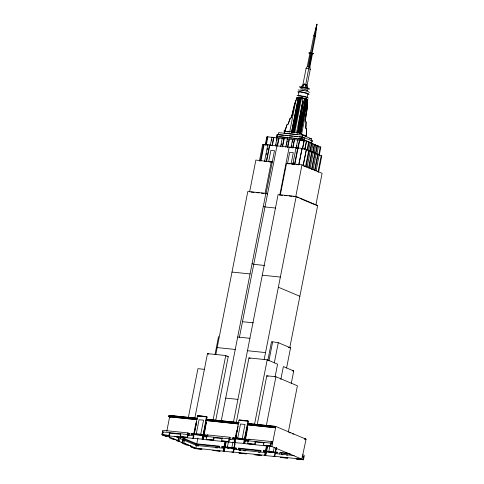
<?xml version="1.0" encoding="UTF-8"?>
<svg xmlns="http://www.w3.org/2000/svg" width="484" height="484" viewBox="0 0 484 484"><rect width="100%" height="100%" fill="white"/><g stroke="black" fill="none" stroke-linecap="round" stroke-linejoin="round"><path stroke-width="0.73" d="M283.981 133.185L297.557 134.667L299.572 118.737L302.597 102.009L302.143 97.865L298.489 97.393L297.122 97.671C293.715 103.999 293.425 111.26 291.035 117.933L291.18 117.872C293.715 111.132 293.606 103.546 297.733 97.411M284.241 133.294L284.659 131.176L297.969 132.549L306.281 136.046L306.463 129.143L305.767 128.242L305.991 122.047L305.295 121.145L305.489 119.112M300.467 133.705L307.183 99.468L307.54 99.619C308.187 106.903 305.815 113.873 305.44 121.085L306.136 121.986L305.912 128.181L306.608 129.083L306.281 136.046M305.622 117.751L307.237 108.113L307.08 101.259M301.841 140.892L302.639 135.109L278.633 132.628L278.221 134.752L277.647 134.51L276.267 138.515M305.192 87.598L311.521 53.198L309.948 53.034L307.346 66.278L306.094 68.389L302.821 85.057L301.586 86.654M311.654 53.506L310.425 53.143L312.071 53.512L315.489 36.064L316.935 24.2L313.801 35.683L310.377 53.131M303.238 137.335L312.458 140.886L311.412 142.901L302.93 139.561L303.238 137.335L299.221 136.918M298.211 132.646L303.22 102.148L304.787 98.464L305.924 98.79L299.209 133.021M166.284 436.526L161.904 434.68L162.757 430.312L187.961 432.914L189.522 433.573L189.208 435.17L187.647 434.517L162.442 431.916L162.878 432.097M163.138 431.988L162.594 434.753L166.974 436.598M168.626 416.651L168.807 415.714L197.194 418.648L197.006 419.58L168.626 416.651L170.689 417.517M197.327 418.702L168.94 415.768L169.019 415.369L197.405 418.297M166.811 431.226L169.63 416.875L196.643 419.664M169.46 432.642L168.916 435.406L161.904 434.68M169.896 432.823L169.352 435.588L162.334 434.862M169.769 436.495L169.497 437.875L173.877 439.72M177.259 437.748L177.574 436.144M179.443 441.269L180.302 436.901L183.291 438.159L182.432 442.527L176.551 440.658L177.949 440.64L178.493 437.875L174.494 436.193M177.943 441.033L178.796 436.659M178.209 441.142L179.05 436.846M180.629 433.791L180.09 436.562L187.102 437.282L187.961 432.914M180.792 435.358L180.52 436.743L187.538 437.463L188.082 434.699M233.518 450.779L233.227 452.244L195.917 448.202L183.926 443.156L182.42 442.914L183.563 437.088M182.686 443.029L183.823 437.227M188.403 417.293L197.944 368.681L204.26 369.328M183.926 443.156L184.464 440.386L183.23 440.259M219.167 447.779L219.482 446.175L196.776 443.834L184.779 438.788L185.063 437.348M177.949 440.64L165.958 435.594L193.207 438.407L192.88 438.274L193.6 434.626L193.921 434.759L191.095 434.221L191.053 433.307L203.298 434.499L206.099 435.285L205.96 436.005L193.854 434.571L193.4 438.329L193.83 436.138M191.095 434.221L191.706 433.301M194.725 418.648L207.485 353.635L225.738 355.522L228.248 356.575L215.779 420.112M190.871 445.371L190.599 446.756L194.979 448.601L201.997 449.327M193.739 433.906L195.143 426.755L195.76 426.852L195.409 426.815L196.389 421.806L196.746 421.842M239.12 422.689L206.614 419.332L207.037 417.172L206.456 416.924L197.496 416.004L194.253 433.954M194.538 432.527L195.24 428.951M196.044 425.418L196.322 423.99M207.037 417.172L206.456 416.561L197.92 415.677L198.295 416.27L197.496 416.004M196.232 434.075L199.051 419.731L203.528 420.191L200.715 434.541M195.633 445.298L195.838 444.233L182.964 438.813M195.917 448.202L196.462 445.437L184.464 440.386M196.776 443.834L197.902 438.093M215.035 354.476L218.556 336.519M215.81 354.578L247.808 191.489L265.873 193.358L267.519 194.048M249.617 191.9L255.861 160.077L272.256 162.073L268.668 161.704L270.901 150.33L274.482 150.699L266.012 193.89M206.456 416.561L206.825 417.147M234.94 441.305L234.667 442.691L203.195 439.442L202.094 439.139L202.814 435.497M206.456 416.924L203.213 434.88M238.116 423.948L205.966 420.505L206.148 419.574L238.787 422.986L238.866 422.58L206.359 419.223L206.281 419.628L238.787 422.986M202.36 439.254L203.074 435.606M191.561 434.021L203.153 435.219L204.617 427.735L205.137 427.789L205.458 427.923L204.054 435.074M205.295 427.904L204.72 427.777L205.7 422.768L206.275 422.901L205.458 427.923M206.275 422.901L205.924 422.865L206.353 420.669M202.875 439.303L203.589 435.661M203.734 434.934L206.057 422.804M203.195 439.442L203.915 435.794M205.96 436.005L205.18 435.679L205.325 434.953M259.388 161.196L262.6 144.825L263.58 144.407L268.124 144.946L267.809 144.813L264.597 161.184L264.911 161.311M263.58 144.407L260.374 160.773L260.943 160.906L264.155 144.535L262.6 144.825M206.722 436.489L229.107 438.8L230.668 439.454L230.983 437.851L229.422 437.197L207.037 434.886L206.184 439.254L213.196 439.98L213.74 437.209M265.171 145.26L266.787 137.02L267.319 136.797L272.214 137.371L271.905 137.238L270.29 145.472M265.704 145.031L267.319 136.797M266.279 145.158L267.894 136.924M212.978 420.536L225.738 355.522M266.17 154.91L266.448 153.482M267.144 149.925L267.422 148.503M267.809 144.813L269.497 144.988L266.285 161.36L264.597 161.184M266.599 161.487L269.812 145.121L269.497 144.988M271.542 140.802L271.814 139.428M214.176 437.391L213.632 440.162L206.614 439.436M271.978 145.648L273.593 137.414L271.905 137.238M272.286 145.781L273.902 137.541L273.593 137.414M265.069 193.497L271.306 161.674M221.273 420.699L265.873 193.358M275.457 146.011L277.072 137.771L282.547 138.436L282.239 138.303L280.617 146.543M275.898 145.454L276.17 144.081M276.842 140.65L277.114 139.277M239.332 337.717L276.975 145.859M277.144 146.18L278.76 137.946M277.586 145.63L279.068 138.079M222.089 438.074L221.551 440.839L228.563 441.565L229.422 437.197M221.981 446.436L222.761 446.762L222.616 447.488L221.835 447.156L221.981 446.436L234.087 447.869L234.946 442.043M281.198 145.303L281.47 143.929M285.028 130.613L286.958 124.751L288.083 124.164L290.2 118.398L288.083 124.164M285.046 131.212L286.958 124.751M283.926 138.478L282.305 146.719L282.62 146.846L284.235 138.612L282.239 138.303M223.166 451.015L223.886 447.367L221.835 447.156M224.025 446.647L225.006 441.644M223.493 451.155L224.207 447.506L223.886 447.367M224.346 446.78L225.332 441.777M224.007 451.203L224.788 447.222L236.38 448.42L236.234 449.14M224.866 446.835L225.846 441.831M224.273 451.318L224.987 447.67L224.207 447.506M225.127 446.944L226.107 441.946M285.784 147.076L287.399 138.841L292.88 139.501L292.566 139.374L290.951 147.608M286.504 145.146L286.77 143.772M287.042 142.399L287.308 141.032M227.365 447.18L228.496 441.438M295.125 103.57L295.7 101.295L289.626 132.247M229.543 438.982L228.999 441.747L221.981 441.021M233.494 421.963L278.094 194.616L296.166 196.486L317.667 205.531L289.783 347.681M289.087 139.011L287.472 147.251L287.786 147.378L289.402 139.144M291.447 132.434L298.307 97.472M291.628 132.356L298.489 97.393M279.74 195.312L289.19 147.118M292.56 132.568L299.421 97.605M292.778 132.477L299.638 97.514M229.174 439.303L235.206 439.926L235.381 439.042L232.368 438.31L233.022 438.304L233.167 437.584L244.759 438.782L247.56 439.563L247.421 440.289L235.315 438.849L234.861 442.606M236.186 422.931L248.945 357.918L267.198 359.8L277.574 364.168L275.063 376.963M233.336 438.831L233.476 438.111M231.848 447.639L232.973 441.898M293.709 132.689L300.57 97.72M293.927 132.598L300.788 97.629M291.398 147.051L291.664 145.678M292.342 142.248L292.608 140.874M294.847 132.041L301.568 97.804M234.667 442.691L234.341 442.558L235.315 438.849M237.118 431.093L236.603 431.038L235.2 438.183L236.948 438.28M308.048 67.125L310.788 53.137M233.022 438.304L244.614 439.502L246.078 432.012L246.598 432.067L245.194 439.218L244.414 439.055L247.917 421.207L238.957 420.281L235.714 438.238L236.416 434.662M235.666 437.609L235.944 436.175M233.227 452.244L233.941 448.595M238.654 422.925L238.467 423.863L205.966 420.505M294.254 139.549L294.568 139.676L292.953 147.916L292.638 147.783L294.254 139.549L292.566 139.374M236.7 433.234L236.978 431.807M237.087 431.19L237.372 429.762M237.65 428.328L237.928 426.9M239.302 420.36L239.38 419.961L247.917 420.838L248.498 421.455L248.074 423.615L275.844 426.483M233.875 448.402L234.202 448.535L233.488 452.183L233.161 452.05L233.875 448.402L235.926 448.614L236.065 447.888L234.02 447.676L235.139 441.959M234.226 447.156L234.504 445.728M234.764 445.667L235.042 444.239M239.755 420.554L239.38 419.961M309.173 67.379L311.914 53.391M307.697 88.657L306.989 85.995L310.256 69.327L309.899 66.852L312.501 53.609L311.521 53.198M291.072 164.016L293.304 152.642L289.716 152.272L287.49 163.646L289.638 163.87M299.899 119.1L303.22 102.148L302.597 102.009L296.529 132.961L297.587 132.507L297.975 130.535M237.692 438.359L240.512 424.008L244.989 424.474L242.175 438.825M298.428 132.846L305.144 98.615M291.761 164.088L293.141 164.227L292.832 164.1L296.045 147.729L302.143 148.388L306.402 149.35L303.19 165.716M298.991 133.118L302.996 112.718M303.28 111.266L305.567 99.607M296.117 148.14L297.733 139.906L304.188 140.602L306.505 141.122L304.884 149.362L303.728 149.096M293.28 163.519L293.558 162.092M296.698 146.9L296.964 145.527M299.856 132.689L302.996 116.662M303.28 115.204L306.644 99.093L299.784 134.056M307.304 97.242L307.927 94.041L307.346 93.436L300.988 92.002L298.937 92.014L298.18 95.856L300.237 95.838L306.596 97.272M238.249 449.751L238.564 448.148L260.943 450.459L260.628 452.062M297.733 147.904L294.52 164.27L292.832 164.1M299.421 140.082L297.805 148.316L296.68 148.201M300.643 133.626L307.364 99.389L306.426 99.184M294.829 164.403L298.041 148.037M298.114 148.449L299.735 140.209M307.098 105.5L307.528 103.963L301.605 134.177M300.413 140.287L300.691 138.878L276.685 136.397M238.564 448.148L240.118 448.801L239.804 450.404L239.374 450.223L240.778 450.368M298.235 138.799L301.236 139.108L301.647 136.984L277.647 134.51M247.917 420.838L247.832 421.243L248.498 421.455M275.59 426.374L275.511 426.779L247.741 423.911L247.82 423.506L275.59 426.374L306.057 439.194L301.871 459.147L271.905 446.538L243.815 443.532L244.275 439.774M271.905 446.538L275.577 427.82L247.427 424.789L247.608 423.851L275.511 426.779M243.815 443.532L244.535 439.883M246.919 432.206L246.181 432.061L247.161 427.051L247.735 427.178L245.515 439.351M247.735 427.178L247.384 427.142L247.814 424.952M296.154 164.542L298.797 164.814L302.01 148.443M246.531 432.097L247.518 427.088M302.143 148.388L298.797 164.814M244.335 443.586L245.049 439.938M303.831 141.237L304.89 137.704M244.656 443.725L245.376 440.077M302.439 148.897L304.055 140.656M302.573 148.836L304.188 140.602M306.426 133.971L306.039 135.944L304.079 135.502M247.421 440.289L246.64 439.962L246.786 439.236M304.757 149.417L306.505 141.122M282.505 195.294L280.296 195.07L286.54 163.247L301.986 164.844L295.748 196.661L293.54 196.437M264.167 359.576L296.166 196.486M303.196 165.062L306.402 149.35M307.14 149.677L308.623 142.127L306.372 141.177M307.503 150.415L309.119 142.175L308.623 142.127M254.439 424.813L267.198 359.8M308.556 150.857L310.171 142.623L309.119 142.175M306.269 149.405L308.731 150.439L305.519 166.811L303.674 166.03M267.87 360.332L271.536 341.65L278.27 342.684L290.545 347.851L286.601 367.967M311.061 140.947L311.472 138.829L302.639 135.109M309.228 150.494L306.021 166.859L307.074 167.307L310.286 150.935L308.731 150.439M309.784 151.528L311.4 143.294L309.675 142.568L310.171 142.623M268.929 360.78L272.595 342.097M310.28 151.583L311.896 143.349L311.4 143.294M257.24 424.401L266.781 375.79L275.904 376.733L297.406 385.778L288.307 432.182M311.333 152.024L312.948 143.79L311.896 143.349M311.72 151.698L308.508 168.069L309.01 168.117L312.216 151.752L309.784 150.881L310.286 150.935M255.201 441.493L254.657 444.264L247.645 443.538L248.498 439.169L271.209 441.511L272.764 442.17L271.3 442.019M255.637 441.674L255.092 444.445L248.074 443.719M312.694 152.012L314.176 144.462L312.452 143.736L312.948 143.79M313.057 152.75L314.673 144.516L314.176 144.462M310.062 168.559L313.275 152.194L312.216 151.752M314.11 153.192L315.725 144.958L314.673 144.516M311.496 169.321L314.709 152.956L312.773 152.139L313.275 152.194M311.999 169.376L315.205 153.005L314.709 152.956M274.325 362.8L278.27 342.684M315.338 153.87L316.953 145.63L315.229 144.91L315.725 144.958M315.834 153.918L317.45 145.684L316.953 145.63M313.051 169.817L316.264 153.452L315.205 153.005M316.887 154.366L318.502 146.126L317.45 145.684M317.698 154.214L314.485 170.58L314.987 170.634L318.194 154.263L315.762 153.398L316.264 153.452M318.774 154.571L320.257 147.021L318.006 146.077L318.502 146.126M316.04 171.076L319.252 154.711L318.194 154.263M319.216 155.388L320.831 147.148L320.257 147.021M266.369 425.339L275.904 376.733M263.877 442.388L263.332 445.159L270.35 445.879L271.209 441.511M318 172.062L321.213 155.691L318.75 154.656L319.252 154.711M263.441 450.719L264.222 451.046L264.076 451.766L263.296 451.439L263.441 450.719L275.547 452.153L276.128 447.754M318.575 172.189L321.787 155.824L321.213 155.691M275.142 452.764L274.688 456.521L265.728 455.595L264.627 455.299L265.347 451.651L263.296 451.439M265.486 450.931L266.611 445.207M264.954 455.432L265.668 451.79L265.347 451.651M265.807 451.064L266.793 446.06M265.468 455.486L266.248 451.499L277.84 452.697M266.327 451.118L267.307 446.115M265.728 455.595L266.448 451.953L265.668 451.79M266.587 451.227L267.567 446.23M280.835 379.396L283.346 366.6L293.727 370.962L291.259 383.522M315.858 205.125L322.096 173.302L301.986 164.844M268.826 451.457L269.951 445.722M271.324 443.296L270.78 446.066L263.768 445.341M275.577 427.82L275.196 427.656L275.378 426.719M273.309 451.923L274.15 447.615M274.428 456.412L274.948 456.466L274.622 456.327L275.336 452.685L277.386 452.897L277.526 452.171L275.481 451.959L276.322 447.67M276.364 449.237L276.642 447.809M279.71 454.034L280.024 452.431L289.547 453.411M281.373 454.155L281.579 453.084L280.024 452.431M315.695 30.081L316.935 24.2L311.418 53.24L312.071 53.512M284.901 131.273L285.288 129.301M297.969 132.549L298.598 130.674M284.659 131.176L285.433 129.24M311.763 141.709L311.412 142.901M306.989 85.995L306.426 84.422L305.386 85.317L304.345 83.95L302.663 87.174L303.928 87.386M302.821 85.057L304.345 83.95M290.055 118.459L291.18 117.872M297.297 97.895L297.122 97.671M305.924 98.79L306.644 99.093M306.929 99.879L307.54 99.619M283.473 135.29L277.205 134.643L276.824 134.806L277.036 137.032M312.077 141.05L312.458 140.886M320.831 147.148L319.718 147.251M300.691 88.959L302.306 88.977M307.836 89.098L309.609 89.086L308.937 88.384L305.628 87.41L299.263 86.751L301.381 88.112L300.945 87.652L302.494 87.64L307.292 88.723L307.727 89.183M298.162 89.988L305.077 90.702L308.671 91.754L309.397 92.517M307.77 94.307L309.052 94.295L308.326 93.533L300.376 91.742L297.811 91.766L298.543 92.523M297.061 95.602L303.976 96.316L307.57 97.369L308.296 98.131M233.167 437.584L232.695 437.784M313.801 35.683L315.489 36.064M311.127 53.415L309.948 53.034M310.928 53.446L312.501 53.609M312.053 53.833L313.68 53.676L310.389 52.81L308.762 52.968L310.728 53.536M307.346 66.278L309.899 66.852M306.094 68.389L308.653 68.655L310.256 69.327M284.973 135.447L287.968 135.756M289.468 135.913L292.469 136.222M293.969 136.373L297.721 136.766M309.47 138.618L311.472 138.829M279.48 136.857L287.732 137.71M289.232 137.867L292.233 138.176M293.734 138.333L296.734 138.642M302.119 139.477L302.93 139.561M273.902 137.541L277.38 137.904L277.072 137.771M284.235 138.612L287.714 138.968L287.399 138.841M294.568 139.676L298.047 140.039L297.733 139.906M269.812 145.121L296.353 147.862L296.045 147.729M291.513 147.668L292.638 147.783M251.093 192.051L254.033 192.354M256.242 192.584L259.182 192.886M261.39 193.116L263.592 193.34M284.713 195.524L286.921 195.754M289.123 195.978L292.07 196.286M316.221 205.385L317.667 205.531M275.771 208.059L264.984 206.946L263.344 206.257M264.512 265.438L253.731 264.325L252.085 263.635M231.999 272.068L250.065 273.932M262.286 275.196L280.357 277.066M242.472 321.697L253.253 322.81M237.686 337.027L249.907 338.292M288.416 347.627L290.545 347.851M217.183 347.591L235.248 349.454M247.469 350.719L265.541 352.588M226.766 356.424L228.248 356.575M292.263 370.817L293.727 370.962M225.707 398.108L237.922 399.373M204.06 416.452L197.92 415.677M205.482 416.603L206.904 416.748M239.834 420.148L241.964 420.366M243.385 420.517L246.235 420.808M196.909 418.327L169.89 415.538L171.221 416.101M247.427 424.789L275.196 427.656M238.207 426.126L238.074 426.18M289.353 432.629L290.823 432.787M304.303 438.934L305.809 439.085M304.557 439.036L306.057 439.194M196.982 434.154L199.22 434.384M239.187 438.516L241.425 438.746M187.32 433.343L189.522 433.573M204.738 435.14L206.099 435.285M193.6 434.626L193.854 434.571M169.43 433.132L180.417 434.263M187.738 435.019L193.745 435.642M203.74 436.671L206.983 437.01M213.504 437.681L222.458 438.607M245.2 440.954L248.443 441.293M255.558 442.025L264.276 442.927M270.502 443.568L272.45 443.767L270.895 443.114L248.183 440.767L248.619 440.948M192.88 438.274L202.094 439.139M234.341 442.558L243.555 443.423M183.545 438.655L184.779 438.788M232.641 447.537L233.155 447.591M233.826 447.76L234.341 447.815L234.02 447.676M275.287 452.044L275.801 452.098L275.481 451.959M182.432 442.527L181.034 442.545L182.42 442.914M195.838 444.233L219.561 446.678M240.118 448.801L261.009 450.961M281.579 453.084L290.37 453.992M224.987 447.67L234.202 448.535M266.448 451.953L275.662 452.818L275.336 452.685M227.541 448.238L228.993 448.39M231.89 448.692L234.062 448.916M269.001 452.522L271.173 452.746M196.462 445.437L223.711 448.251M233.705 449.279L265.171 452.528M275.166 453.562L294.242 455.535M197.188 445.867L198.597 446.012M215.386 447.748L217.485 447.966M243.585 450.658L245.684 450.876M258.25 452.171L259.648 452.316M281.537 454.579L282.94 454.724M286.443 455.087L287.847 455.232M302.137 456.708L303.541 456.854L302.996 459.619L295.984 458.892M302.573 456.89L303.97 457.035L302.415 456.376M231.782 451.905L232.302 451.959M233.161 452.05L264.627 455.299M273.242 456.188L273.756 456.243M274.622 456.327L301.871 459.147M232.967 452.129L233.488 452.183M194.55 448.42L201.568 449.14M212.736 450.295L219.754 451.021M238.83 452.994L245.848 453.714M254.197 454.579L261.215 455.305M280.29 457.271L287.308 457.997M213.166 450.477L220.184 451.203M239.265 453.175L246.277 453.895M254.626 454.76L261.644 455.486M280.72 457.453L287.738 458.179M296.414 459.074L303.432 459.8L304.285 455.432L302.73 454.772M292.336 433.803L293.812 434.039M302.234 88.947L304.866 89.389L307.473 90.49M302.01 90.508L303.268 90.72M244.614 439.502L246.64 439.962M203.153 435.219L205.18 435.679M266.248 451.499L264.222 451.046M224.788 447.222L222.761 446.762M302.143 97.865L304.787 98.464M301.968 105.899L302.591 106.038M300.612 112.82L301.236 112.96M299.572 118.737L300.195 118.882M299.626 119.373L300.249 119.512M298.67 125.259L299.3 125.398M298.725 125.888L299.348 126.028M287.006 131.654L288.319 131.951M283.799 131.085L284.108 131.152M266.787 137.02L267.362 137.147M301.647 136.984L302.73 137.438M300.691 138.878L301.236 139.108M311.218 143.306L311.763 143.536M296.438 196.958L298.519 197.829M299.905 198.416L314.467 204.538M278.361 287.23L299.868 296.275M248.945 357.918L250.198 358.444M266.781 375.79L268.088 376.34M207.485 353.635L208.779 354.179M238.957 420.281L239.544 420.529M236.603 431.038L236.924 431.171M249.018 439.387L250.059 439.823M196.389 421.806L195.627 426.906L195.143 426.755M235.061 438.909L235.381 439.042M207.037 434.886L208.078 435.322M179.987 438.504L182.976 439.756M171.82 438.117L176.2 439.962M185.33 443.804L189.716 445.643M191.295 446.829L195.675 448.674M183.006 443.562L187.387 445.407M306.923 90.018L307.346 90.46M307.951 99.91L307.219 99.147L299.275 97.357L296.71 97.381L297.442 98.137M306.426 84.422L307.273 88.215M277.205 134.643L277.308 136.918"/></g></svg>
